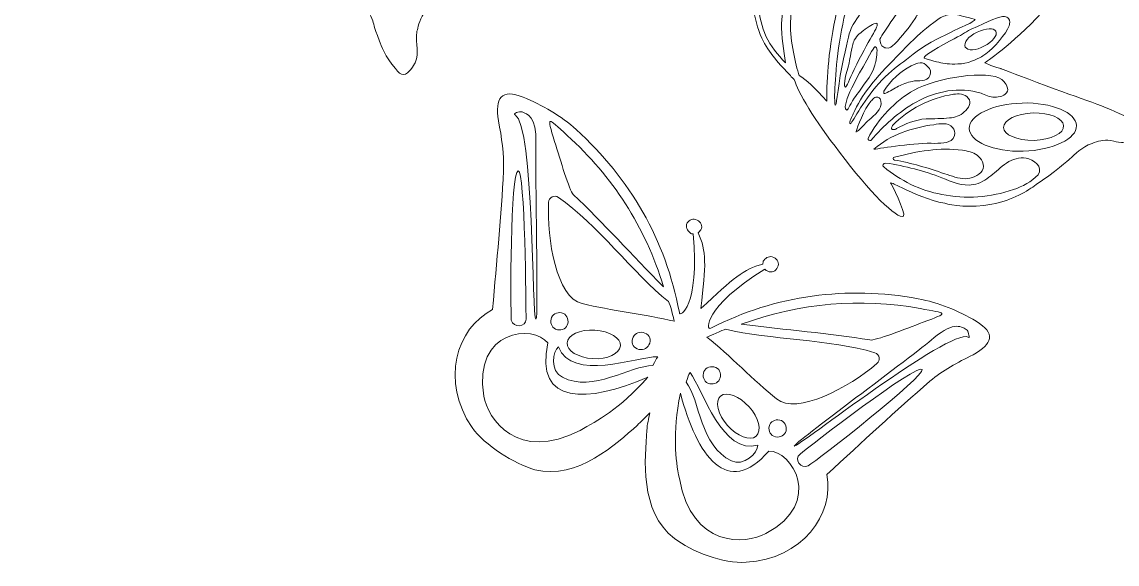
# Model space of a CAD drawing. Extents: x 26 to 586, y 226 to 583.
# Drawn here: x 51.2 to 162.7, y 295.7 to 350.9 of the extents above; entities that cross this region are included whole.
import ezdxf

# ---------------------------------------------------------------- set-up
doc = ezdxf.new("R2010")
doc.units = 0
doc.header["$MEASUREMENT"] = 0
doc.layers.add('Layer 1', color=7, linetype='Continuous')

msp = doc.modelspace()

# ---------------------------------------------------------------- linework, layer by layer
at = {"layer": 'Layer 1', "lineweight": 0}
for points, knots in [([(114.83, 422.34), (114.33, 423.14), (113.93, 423.24), (113.73, 423.24), (113.53, 423.24), (113.13, 423.24), (112.53, 422.54), (111.73, 421.64), (111.33, 420.74), (111.23, 420.34), (110.83, 419.34), (109.93, 418.44), (108.03, 416.74), (106.23, 415.14), (104.93, 414.34), (104.03, 413.74), (100.83, 411.34), (99.53, 407.84), (98.03, 403.64), (96.63, 399.74), (96.33, 396.54), (96.03, 393.44), (95.63, 389.14), (95.43, 386.94), (95.93, 385.24), (96.03, 385.04), (96.33, 384.14), (96.03, 384.04), (95.83, 383.94), (95.03, 384.54), (94.63, 385.24), (94.03, 386.14), (94.23, 386.64), (93.63, 387.24), (93.53, 387.34), (93.33, 387.54), (93.23, 387.64), (92.93, 388.54), (92.53, 389.44), (92.23, 390.44), (91.93, 391.14), (91.73, 391.84), (91.53, 392.34), (91.03, 393.84), (90.53, 395.44), (90.23, 397.04), (90.03, 398.04), (90.03, 398.84), (90.23, 399.24), (90.43, 399.14), (90.73, 399.14), (90.93, 399.24), (91.33, 399.44), (91.53, 399.94), (91.43, 400.24), (91.23, 400.64), (90.83, 400.74), (90.33, 400.54), (90.33, 400.54), (90.33, 400.54), (90.33, 400.54), (88.83, 399.94), (89.23, 397.64), (89.33, 396.84), (89.63, 395.14), (90.03, 393.54), (90.63, 391.94), (90.83, 391.34), (91.13, 390.74), (91.33, 389.94), (91.33, 389.84), (91.43, 389.74), (91.43, 389.54), (91.33, 389.64), (91.23, 389.74), (91.23, 389.84), (90.73, 390.44), (90.33, 391.04), (89.93, 391.44), (88.83, 392.74), (87.63, 393.94), (86.33, 395.04), (85.73, 395.54), (83.93, 397.14), (82.63, 396.04), (82.63, 396.04), (82.63, 396.04), (82.63, 396.04), (82.23, 395.74), (82.13, 395.34), (82.33, 394.94), (82.53, 394.54), (83.03, 394.54), (83.43, 394.84), (83.63, 395.04), (83.83, 395.24), (83.83, 395.44), (84.33, 395.34), (84.93, 394.94), (85.73, 394.34), (86.93, 393.24), (88.13, 392.14), (89.23, 390.84), (89.63, 390.34), (90.03, 389.84), (90.53, 389.24), (91.13, 388.44), (91.83, 387.64), (92.43, 386.94), (92.43, 386.74), (92.43, 386.54), (92.53, 386.34), (92.73, 385.54), (93.33, 385.44), (93.73, 384.44), (94.13, 383.74), (94.23, 382.74), (94.03, 382.64), (93.83, 382.54), (93.23, 383.24), (93.03, 383.34), (91.83, 384.74), (89.83, 385.64), (85.93, 387.44), (83.13, 388.74), (80.23, 390.14), (76.13, 390.84), (71.73, 391.64), (68.03, 392.44), (64.43, 390.84), (63.43, 390.44), (62.13, 389.64), (59.83, 388.94), (57.43, 388.14), (56.23, 387.84), (55.13, 388.04), (54.73, 388.14), (53.73, 388.34), (52.63, 388.04), (51.73, 387.84), (51.53, 387.54), (51.43, 387.34), (51.33, 387.14), (51.23, 386.74), (51.63, 385.94), (52.43, 384.44), (53.83, 383.74), (54.43, 383.44), (54.93, 383.14), (56.33, 382.24), (59.13, 380.24), (60.03, 379.64), (62.23, 378.04), (64.33, 375.74), (66.03, 373.84), (65.73, 373.64), (68.53, 370.04), (70.13, 368.04), (70.93, 367.24), (71.93, 366.54), (73.13, 365.64), (74.13, 364.94), (75.63, 364.64), (77.33, 364.34), (78.73, 364.74), (79.03, 364.14), (79.23, 363.84), (79.03, 363.54), (78.83, 362.84), (78.83, 362.74), (78.13, 360.74), (78.53, 359.24), (78.93, 357.74), (80.33, 356.74), (81.33, 356.04), (82.73, 355.04), (83.03, 355.54), (84.23, 354.64), (85.83, 353.44), (86.63, 351.74), (86.83, 351.24), (87.13, 350.54), (86.93, 350.64), (87.63, 348.94), (87.73, 348.54), (88.23, 347.34), (89.23, 346.14), (89.53, 345.74), (89.83, 345.54), (90.03, 345.54), (90.63, 345.54), (91.13, 346.54), (91.23, 346.74), (91.73, 347.84), (91.23, 348.44), (91.43, 349.94), (91.53, 350.24), (91.63, 351.04), (92.13, 351.74), (92.83, 352.84), (93.73, 353.04), (94.93, 353.94), (95.23, 354.14), (96.53, 355.14), (97.53, 356.44), (98.93, 358.44), (99.13, 360.54), (99.23, 362.04), (99.33, 363.44), (99.23, 364.44), (98.93, 366.24), (98.03, 372.34), (97.13, 376.04), (97.43, 376.14), (97.53, 376.14), (97.93, 375.44), (98.63, 374.04), (99.13, 373.04), (99.53, 372.34), (100.33, 371.34), (100.73, 370.84), (101.03, 370.44), (101.43, 370.14), (101.93, 369.84), (102.63, 369.44), (102.83, 369.54), (102.83, 369.54), (102.83, 369.54), (102.83, 369.54), (102.83, 369.54), (102.83, 369.54), (102.83, 369.54), (103.03, 369.64), (103.13, 370.54), (103.03, 371.04), (103.03, 371.54), (102.83, 372.04), (102.63, 372.64), (102.13, 373.74), (101.73, 374.44), (101.13, 375.44), (100.33, 376.84), (99.93, 377.54), (99.93, 377.54), (100.23, 377.74), (102.93, 375.14), (107.73, 371.24), (109.13, 370.14), (109.93, 369.54), (111.13, 368.94), (112.43, 368.24), (114.43, 367.34), (116.83, 367.54), (118.53, 367.74), (120.03, 368.34), (120.33, 368.54), (121.73, 369.14), (122.33, 369.74), (123.63, 369.84), (124.53, 369.84), (125.33, 369.64), (125.53, 369.54), (126.93, 369.04), (127.13, 368.34), (128.43, 368.14), (128.63, 368.14), (129.73, 367.94), (130.03, 368.54), (130.13, 368.74), (130.13, 369.04), (129.93, 369.54), (129.43, 371.04), (128.53, 372.04), (128.33, 372.34), (127.23, 373.74), (127.23, 373.54), (126.73, 374.14), (126.43, 374.64), (125.33, 376.14), (125.13, 378.14), (124.93, 379.64), (125.43, 379.64), (125.33, 381.34), (125.23, 382.64), (125.13, 384.24), (124.03, 385.34), (122.93, 386.44), (120.83, 386.94), (120.73, 386.94), (120.03, 387.14), (119.63, 387.04), (119.43, 387.44), (119.03, 388.04), (120.13, 389.04), (120.73, 390.64), (121.23, 392.04), (121.13, 393.34), (120.93, 394.84), (120.83, 396.04), (120.53, 397.14), (119.63, 399.54), (118.03, 403.74), (117.63, 403.64), (116.83, 406.04), (115.83, 409.04), (115.63, 411.74), (115.53, 412.84), (115.33, 416.24), (115.13, 417.84), (115.23, 418.54), (115.63, 419.34), (115.73, 420.94), (114.83, 422.34)], [0, 0, 0, 0, 1, 1, 1, 2, 2, 2, 3, 3, 3, 4, 4, 4, 5, 5, 5, 6, 6, 6, 7, 7, 7, 8, 8, 8, 9, 9, 9, 10, 10, 10, 11, 11, 11, 12, 12, 12, 13, 13, 13, 14, 14, 14, 15, 15, 15, 16, 16, 16, 17, 17, 17, 18, 18, 18, 19, 19, 19, 20, 20, 20, 21, 21, 21, 22, 22, 22, 23, 23, 23, 24, 24, 24, 25, 25, 25, 26, 26, 26, 27, 27, 27, 28, 28, 28, 29, 29, 29, 30, 30, 30, 31, 31, 31, 32, 32, 32, 33, 33, 33, 34, 34, 34, 35, 35, 35, 36, 36, 36, 37, 37, 37, 38, 38, 38, 39, 39, 39, 40, 40, 40, 41, 41, 41, 42, 42, 42, 43, 43, 43, 44, 44, 44, 45, 45, 45, 46, 46, 46, 47, 47, 47, 48, 48, 48, 49, 49, 49, 50, 50, 50, 51, 51, 51, 52, 52, 52, 53, 53, 53, 54, 54, 54, 55, 55, 55, 56, 56, 56, 57, 57, 57, 58, 58, 58, 59, 59, 59, 60, 60, 60, 61, 61, 61, 62, 62, 62, 63, 63, 63, 64, 64, 64, 65, 65, 65, 66, 66, 66, 67, 67, 67, 68, 68, 68, 69, 69, 69, 70, 70, 70, 71, 71, 71, 72, 72, 72, 73, 73, 73, 74, 74, 74, 75, 75, 75, 76, 76, 76, 77, 77, 77, 78, 78, 78, 79, 79, 79, 80, 80, 80, 81, 81, 81, 82, 82, 82, 83, 83, 83, 84, 84, 84, 85, 85, 85, 86, 86, 86, 87, 87, 87, 88, 88, 88, 89, 89, 89, 90, 90, 90, 91, 91, 91, 92, 92, 92, 93, 93, 93, 94, 94, 94, 95, 95, 95, 96, 96, 96, 97, 97, 97, 98, 98, 98, 99, 99, 99, 100, 100, 100, 101, 101, 101, 102, 102, 102, 103, 103, 103, 104, 104, 104, 104]), ([(126.53, 349.24), (127.23, 347.74), (128.33, 346.54), (129.43, 345.44), (129.53, 345.24), (129.73, 345.14), (129.83, 345.04), (129.83, 345.04), (129.83, 345.04), (129.83, 345.04), (129.83, 345.04), (129.83, 345.04), (129.83, 345.04), (129.83, 345.04), (129.83, 345.04), (129.83, 345.04), (129.83, 345.04), (129.83, 345.04), (129.83, 345.04), (130.13, 343.84), (131.93, 340.84), (134.43, 337.64), (137.43, 333.64), (140.33, 330.74), (140.93, 331.14), (141.23, 331.44), (139.63, 334.54), (139.63, 334.54), (139.93, 334.44), (140.33, 334.24), (140.73, 334.04), (142.03, 333.44), (143.53, 332.74), (145.13, 332.44), (145.83, 332.24), (147.73, 331.94), (149.93, 332.34), (152.03, 332.74), (153.63, 333.74), (154.43, 334.34), (156.23, 335.54), (157.83, 336.94), (157.83, 336.94), (158.43, 337.44), (159.03, 338.14), (160.13, 338.54), (160.73, 338.74), (161.23, 338.94), (162.03, 338.84), (162.53, 338.74), (162.63, 338.64), (163.13, 338.64), (163.43, 338.64), (164.03, 338.64), (164.43, 339.24), (164.73, 339.64), (164.73, 340.24), (164.43, 340.64), (164.23, 340.94), (163.93, 341.14), (163.83, 341.14), (161.23, 342.44), (159.63, 342.84), (154.53, 344.74), (152.13, 345.64), (150.83, 346.14), (150.83, 346.14), (149.73, 346.44), (149.23, 346.74), (149.23, 346.74), (149.23, 346.74), (151.93, 348.54), (155.03, 351.84), (156.83, 353.64), (157.53, 355.04), (157.83, 355.64), (158.73, 357.44), (159.03, 359.04), (159.13, 359.54), (159.23, 360.34), (159.33, 361.44), (159.23, 362.74), (159.13, 363.54), (158.93, 364.34), (158.43, 365.94), (158.13, 367.04), (157.93, 367.44), (157.23, 369.64), (156.43, 372.14), (156.43, 372.44), (156.33, 372.94), (156.13, 374.34), (156.73, 376.84), (156.73, 377.54), (156.73, 378.14), (156.73, 378.84), (156.33, 379.34), (156.23, 379.44), (155.93, 379.74), (154.83, 379.74), (153.73, 379.74), (152.73, 379.44), (151.53, 378.84), (150.13, 378.14), (149.23, 377.34), (148.83, 376.94), (146.33, 374.74), (144.63, 372.64), (144.63, 372.54), (142.63, 369.94), (140.13, 366.74), (137.73, 361.74), (136.63, 359.54), (135.13, 356.34), (134.13, 351.84), (133.33, 348.34), (133.13, 345.24), (133.13, 342.84), (131.93, 344.14), (131.03, 345.04), (130.33, 345.44), (130.33, 345.44), (130.33, 345.44), (130.33, 345.44), (130.33, 345.44), (130.33, 345.44), (130.33, 345.44), (130.33, 345.44), (130.33, 345.44), (130.33, 345.44), (130.33, 345.44), (130.33, 345.44), (130.33, 345.44), (129.93, 346.54), (129.43, 348.94), (129.43, 350.74), (129.43, 352.64), (130.13, 354.04), (130.63, 354.94), (130.73, 355.14), (130.63, 355.44), (130.43, 355.54), (130.23, 355.64), (129.93, 355.54), (129.83, 355.34), (129.23, 354.34), (128.63, 352.74), (128.53, 350.74), (128.53, 349.44), (128.73, 347.94), (128.93, 346.74), (128.13, 347.54), (127.43, 348.44), (126.93, 349.44), (126.13, 351.34), (125.93, 353.44), (126.33, 355.64), (126.33, 355.84), (126.23, 356.14), (126.03, 356.14), (125.83, 356.14), (125.53, 356.04), (125.53, 355.84), (125.43, 353.54), (125.63, 351.24), (126.53, 349.24)], [0, 0, 0, 0, 1, 1, 1, 2, 2, 2, 3, 3, 3, 4, 4, 4, 5, 5, 5, 6, 6, 6, 7, 7, 7, 8, 8, 8, 9, 9, 9, 10, 10, 10, 11, 11, 11, 12, 12, 12, 13, 13, 13, 14, 14, 14, 15, 15, 15, 16, 16, 16, 17, 17, 17, 18, 18, 18, 19, 19, 19, 20, 20, 20, 21, 21, 21, 22, 22, 22, 23, 23, 23, 24, 24, 24, 25, 25, 25, 26, 26, 26, 27, 27, 27, 28, 28, 28, 29, 29, 29, 30, 30, 30, 31, 31, 31, 32, 32, 32, 33, 33, 33, 34, 34, 34, 35, 35, 35, 36, 36, 36, 37, 37, 37, 38, 38, 38, 39, 39, 39, 40, 40, 40, 41, 41, 41, 42, 42, 42, 43, 43, 43, 44, 44, 44, 45, 45, 45, 46, 46, 46, 47, 47, 47, 48, 48, 48, 49, 49, 49, 50, 50, 50, 51, 51, 51, 52, 52, 52, 53, 53, 53, 54, 54, 54, 55, 55, 55, 55]), ([(134.33, 348.24), (134.73, 351.44), (135.93, 355.14), (136.13, 355.24), (136.23, 355.34), (136.33, 355.04), (136.53, 354.54), (136.63, 354.24), (136.83, 353.64), (136.83, 352.84), (136.83, 351.94), (136.33, 351.44), (135.83, 350.64), (135.33, 349.74), (135.33, 349.24), (134.83, 347.14), (134.33, 344.84), (134.13, 342.44), (134.03, 342.44), (133.83, 342.44), (133.93, 345.14), (134.33, 348.24)], [0, 0, 0, 0, 1, 1, 1, 2, 2, 2, 3, 3, 3, 4, 4, 4, 5, 5, 5, 6, 6, 6, 7, 7, 7, 7]), ([(139.03, 349.94), (140.13, 351.64), (141.33, 353.24), (142.73, 354.64), (142.83, 354.74), (142.93, 354.84), (143.13, 354.84), (143.33, 354.74), (143.33, 354.54), (143.23, 354.34), (143.13, 353.74), (143.03, 353.14), (142.83, 352.64), (142.73, 352.14), (142.33, 351.64), (142.13, 351.24), (141.53, 350.34), (140.83, 349.44), (140.03, 348.64), (139.83, 348.44), (139.53, 348.14), (139.13, 348.24), (139.03, 348.24), (139.03, 348.24), (138.93, 348.34), (138.63, 348.44), (138.53, 348.84), (138.53, 349.14), (138.63, 349.34), (138.83, 349.64), (139.03, 349.94)], [0, 0, 0, 0, 1, 1, 1, 2, 2, 2, 3, 3, 3, 4, 4, 4, 5, 5, 5, 6, 6, 6, 7, 7, 7, 8, 8, 8, 9, 9, 9, 10, 10, 10, 10]), ([(135.83, 341.54), (136.63, 343.44), (138.13, 345.24), (140.23, 347.34), (140.93, 348.04), (141.23, 348.44), (141.93, 349.04), (142.43, 349.54), (143.33, 350.34), (144.43, 351.14), (144.83, 351.44), (145.23, 351.54), (145.63, 351.64), (146.03, 351.74), (146.43, 351.64), (147.03, 351.44), (147.73, 351.34), (148.23, 351.14), (148.23, 351.14), (148.23, 351.04), (147.73, 350.74), (147.43, 350.64), (147.03, 350.44), (145.33, 349.64), (144.33, 349.14), (142.73, 348.34), (141.73, 347.44), (140.93, 346.84), (140.13, 346.24), (139.33, 345.64), (138.43, 344.64), (136.73, 342.74), (135.63, 340.44), (135.53, 340.54), (135.33, 340.64), (135.73, 341.34), (135.83, 341.54)], [0, 0, 0, 0, 1, 1, 1, 2, 2, 2, 3, 3, 3, 4, 4, 4, 5, 5, 5, 6, 6, 6, 7, 7, 7, 8, 8, 8, 9, 9, 9, 10, 10, 10, 11, 11, 11, 12, 12, 12, 12]), ([(149.03, 347.44), (148.63, 347.24), (147.83, 346.74), (146.83, 346.64), (145.83, 346.54), (145.33, 346.64), (144.73, 346.74), (144.33, 346.84), (143.03, 347.14), (143.03, 347.24), (143.03, 347.44), (143.83, 347.94), (145.63, 348.94), (147.03, 349.64), (147.03, 349.74), (147.83, 350.14), (149.63, 350.94), (150.73, 351.54), (151.23, 351.44), (151.43, 351.44), (151.53, 351.34), (151.63, 351.24), (151.83, 351.04), (151.73, 350.64), (151.73, 350.64), (151.73, 350.44), (151.53, 350.24), (151.53, 350.14), (151.03, 349.24), (149.73, 347.84), (149.03, 347.44)], [0, 0, 0, 0, 1, 1, 1, 2, 2, 2, 3, 3, 3, 4, 4, 4, 5, 5, 5, 6, 6, 6, 7, 7, 7, 8, 8, 8, 9, 9, 9, 10, 10, 10, 10]), ([(135.33, 346.44), (135.43, 346.74), (135.53, 347.44), (135.73, 348.34), (135.83, 348.74), (135.83, 348.84), (135.93, 349.04), (136.23, 349.54), (136.63, 349.84), (137.03, 350.14), (137.63, 350.54), (138.03, 350.84), (138.23, 350.74), (138.53, 350.54), (137.33, 349.04), (135.93, 346.04), (135.43, 345.04), (135.13, 344.24), (135.03, 344.24), (134.83, 344.34), (134.93, 345.04), (135.33, 346.44)], [0, 0, 0, 0, 1, 1, 1, 2, 2, 2, 3, 3, 3, 4, 4, 4, 5, 5, 5, 6, 6, 6, 7, 7, 7, 7]), ([(147.23, 348.34), (147.03, 348.74), (147.53, 349.44), (148.43, 349.84), (149.33, 350.24), (150.13, 350.34), (150.33, 349.94), (150.53, 349.54), (150.03, 348.84), (149.13, 348.44), (148.33, 347.94), (147.43, 347.94), (147.23, 348.34)], [0, 0, 0, 0, 1, 1, 1, 2, 2, 2, 3, 3, 3, 4, 4, 4, 4]), ([(135.13, 342.84), (135.33, 343.54), (135.83, 344.54), (136.83, 346.34), (137.93, 348.34), (138.03, 348.44), (138.13, 348.34), (138.33, 348.24), (138.23, 347.44), (138.13, 346.84), (138.03, 346.64), (138.03, 346.14), (137.43, 345.24), (136.73, 344.24), (136.23, 343.54), (135.93, 343.14), (135.43, 342.34), (135.23, 341.84), (135.13, 341.94), (134.93, 342.04), (135.03, 342.44), (135.13, 342.84)], [0, 0, 0, 0, 1, 1, 1, 2, 2, 2, 3, 3, 3, 4, 4, 4, 5, 5, 5, 6, 6, 6, 7, 7, 7, 7]), ([(143.43, 346.34), (143.73, 346.14), (143.73, 345.74), (143.63, 345.44), (143.53, 345.14), (143.13, 344.94), (142.83, 344.94), (142.53, 344.84), (142.13, 344.94), (141.83, 344.84), (141.33, 344.74), (140.83, 344.54), (140.43, 344.34), (140.03, 344.14), (139.53, 343.84), (139.13, 343.64), (139.03, 343.64), (138.93, 343.54), (138.93, 343.64), (138.93, 343.64), (138.93, 343.64), (138.93, 343.64), (138.93, 343.74), (138.93, 343.74), (138.93, 343.84), (139.63, 344.94), (140.63, 345.84), (141.73, 346.44), (142.03, 346.54), (142.33, 346.74), (142.63, 346.74), (142.93, 346.74), (143.13, 346.64), (143.43, 346.34)], [0, 0, 0, 0, 1, 1, 1, 2, 2, 2, 3, 3, 3, 4, 4, 4, 5, 5, 5, 6, 6, 6, 7, 7, 7, 8, 8, 8, 9, 9, 9, 10, 10, 10, 11, 11, 11, 11]), ([(137.33, 339.04), (137.83, 340.04), (138.53, 340.94), (139.33, 341.84), (140.13, 342.64), (141.03, 343.44), (142.03, 343.94), (144.23, 345.24), (149.63, 346.04), (150.93, 345.04), (151.23, 344.84), (151.63, 344.24), (151.53, 343.84), (151.33, 343.34), (150.63, 343.24), (150.23, 343.24), (149.73, 343.24), (149.23, 343.44), (148.83, 343.64), (146.63, 344.34), (144.23, 343.84), (142.23, 342.74), (140.43, 341.74), (138.93, 340.34), (137.63, 338.84), (137.43, 338.84), (137.33, 338.84), (137.33, 339.04)], [0, 0, 0, 0, 1, 1, 1, 2, 2, 2, 3, 3, 3, 4, 4, 4, 5, 5, 5, 6, 6, 6, 7, 7, 7, 8, 8, 8, 9, 9, 9, 9]), ([(148.33, 320.44), (146.53, 321.54), (144.53, 322.34), (142.43, 322.74), (135.13, 324.04), (128.03, 323.14), (121.33, 319.74), (120.83, 319.44), (120.53, 321.84), (126.83, 325.74), (126.93, 325.64), (127.03, 325.54), (127.13, 325.54), (127.53, 325.34), (127.93, 325.54), (128.13, 325.94), (128.33, 326.34), (128.13, 326.74), (127.73, 326.94), (127.33, 327.14), (126.93, 326.94), (126.73, 326.64), (126.63, 326.54), (126.63, 326.34), (126.63, 326.24), (124.63, 325.74), (123.63, 324.84), (120.33, 321.74), (120.83, 326.24), (120.93, 327.54), (120.03, 329.44), (120.13, 329.54), (120.23, 329.64), (120.33, 329.74), (120.53, 330.14), (120.33, 330.54), (119.93, 330.74), (119.53, 330.94), (119.13, 330.74), (118.93, 330.44), (118.73, 330.04), (118.93, 329.64), (119.23, 329.44), (119.33, 329.34), (119.43, 329.34), (119.53, 329.34), (120.23, 321.94), (118.13, 320.74), (118.13, 321.34), (116.73, 328.74), (113.13, 334.94), (107.63, 339.94), (106.13, 341.34), (104.13, 342.44), (102.23, 343.24), (100.03, 344.14), (99.33, 343.14), (99.73, 340.84), (100.03, 339.14), (100.33, 337.44), (100.23, 335.74), (100.03, 331.14), (99.53, 326.64), (99.13, 321.64), (95.43, 319.74), (93.83, 314.34), (97.03, 309.64), (98.33, 307.84), (101.33, 305.94), (103.43, 305.34), (107.83, 304.24), (111.73, 308.04), (113.83, 309.84), (114.23, 310.24), (114.73, 310.74), (115.13, 311.14), (115.03, 310.54), (114.83, 309.94), (114.83, 309.34), (114.63, 306.54), (114.03, 301.14), (117.63, 298.34), (119.33, 297.04), (122.63, 295.74), (124.93, 295.94), (130.63, 296.24), (133.93, 300.84), (133.13, 304.84), (136.83, 308.24), (140.13, 311.34), (143.63, 314.34), (144.93, 315.44), (146.43, 316.24), (148.03, 317.04), (150.03, 318.14), (150.33, 319.24), (148.33, 320.44)], [0, 0, 0, 0, 1, 1, 1, 2, 2, 2, 3, 3, 3, 4, 4, 4, 5, 5, 5, 6, 6, 6, 7, 7, 7, 8, 8, 8, 9, 9, 9, 10, 10, 10, 11, 11, 11, 12, 12, 12, 13, 13, 13, 14, 14, 14, 15, 15, 15, 16, 16, 16, 17, 17, 17, 18, 18, 18, 19, 19, 19, 20, 20, 20, 21, 21, 21, 22, 22, 22, 23, 23, 23, 24, 24, 24, 25, 25, 25, 26, 26, 26, 27, 27, 27, 28, 28, 28, 29, 29, 29, 30, 30, 30, 31, 31, 31, 32, 32, 32, 32]), ([(147.13, 341.74), (146.73, 341.34), (146.13, 341.14), (145.63, 341.14), (144.83, 341.04), (144.03, 341.04), (143.23, 341.04), (142.13, 340.94), (141.13, 340.54), (140.23, 340.04), (140.13, 339.94), (140.03, 339.94), (139.93, 339.94), (139.83, 339.94), (139.73, 339.94), (139.73, 340.04), (139.73, 340.04), (139.73, 340.04), (139.73, 340.04), (139.73, 340.14), (139.73, 340.24), (139.83, 340.34), (141.43, 342.04), (143.63, 343.14), (146.03, 343.54), (146.33, 343.54), (146.53, 343.64), (146.83, 343.54), (147.13, 343.44), (147.33, 343.44), (147.53, 343.14), (147.93, 342.64), (147.53, 342.14), (147.13, 341.74)], [0, 0, 0, 0, 1, 1, 1, 2, 2, 2, 3, 3, 3, 4, 4, 4, 5, 5, 5, 6, 6, 6, 7, 7, 7, 8, 8, 8, 9, 9, 9, 10, 10, 10, 11, 11, 11, 11]), ([(136.13, 339.74), (136.23, 340.14), (136.93, 342.04), (137.63, 342.84), (137.73, 342.94), (137.83, 343.04), (137.93, 343.14), (138.03, 343.24), (138.23, 343.24), (138.33, 343.24), (138.53, 343.14), (138.63, 343.04), (138.63, 342.84), (138.83, 342.04), (137.93, 341.34), (137.43, 340.94), (137.03, 340.64), (136.43, 339.74), (136.13, 339.74), (136.13, 339.64), (136.13, 339.64), (136.13, 339.74)], [0, 0, 0, 0, 1, 1, 1, 2, 2, 2, 3, 3, 3, 4, 4, 4, 5, 5, 5, 6, 6, 6, 7, 7, 7, 7]), ([(153.13, 337.74), (150.13, 337.64), (147.63, 338.74), (147.63, 340.04), (147.63, 341.44), (150.03, 342.54), (153.03, 342.64), (156.03, 342.74), (158.53, 341.64), (158.53, 340.34), (158.63, 339.04), (156.13, 337.84), (153.13, 337.74)], [0, 0, 0, 0, 1, 1, 1, 2, 2, 2, 3, 3, 3, 4, 4, 4, 4]), ([(101.43, 341.44), (101.13, 341.54), (101.83, 341.84), (102.13, 341.74), (102.63, 341.54), (103.63, 341.34), (103.53, 338.54), (103.43, 335.74), (103.83, 320.64), (103.53, 320.64), (103.13, 320.64), (103.33, 340.44), (101.43, 341.44)], [0, 0, 0, 0, 1, 1, 1, 2, 2, 2, 3, 3, 3, 4, 4, 4, 4]), ([(106.73, 339.34), (111.33, 335.14), (114.63, 330.14), (116.53, 323.94), (113.23, 327.24), (110.43, 330.44), (107.33, 333.34), (106.93, 333.74), (106.03, 336.84), (105.43, 338.74), (104.63, 341.44), (104.63, 341.24), (106.73, 339.34)], [0, 0, 0, 0, 1, 1, 1, 2, 2, 2, 3, 3, 3, 4, 4, 4, 4]), ([(151.13, 340.14), (151.13, 340.94), (152.43, 341.54), (154.13, 341.64), (155.83, 341.64), (157.13, 341.14), (157.23, 340.34), (157.33, 339.54), (155.93, 338.94), (154.23, 338.84), (152.43, 338.84), (151.13, 339.44), (151.13, 340.14)], [0, 0, 0, 0, 1, 1, 1, 2, 2, 2, 3, 3, 3, 4, 4, 4, 4]), ([(137.93, 337.94), (139.63, 339.44), (141.83, 340.14), (144.03, 340.44), (144.33, 340.54), (144.73, 340.54), (145.03, 340.54), (145.33, 340.54), (145.73, 340.44), (145.93, 340.14), (146.13, 339.94), (146.23, 339.64), (146.13, 339.34), (146.03, 338.84), (145.63, 338.74), (145.33, 338.64), (144.93, 338.54), (144.53, 338.54), (144.13, 338.54), (142.23, 338.64), (138.63, 338.04), (137.93, 337.94), (137.93, 337.94), (137.93, 337.94), (137.93, 337.94)], [0, 0, 0, 0, 1, 1, 1, 2, 2, 2, 3, 3, 3, 4, 4, 4, 5, 5, 5, 6, 6, 6, 7, 7, 7, 8, 8, 8, 8]), ([(146.93, 337.84), (147.43, 337.74), (148.03, 337.64), (148.43, 337.34), (148.83, 337.04), (149.33, 336.34), (148.93, 335.74), (148.63, 335.24), (147.83, 334.94), (147.23, 334.94), (146.53, 334.94), (145.83, 335.24), (145.13, 335.44), (143.43, 336.04), (141.73, 336.54), (140.03, 336.84), (139.83, 336.84), (139.83, 337.14), (140.03, 337.14), (142.33, 337.74), (144.63, 338.14), (146.93, 337.84)], [0, 0, 0, 0, 1, 1, 1, 2, 2, 2, 3, 3, 3, 4, 4, 4, 5, 5, 5, 6, 6, 6, 7, 7, 7, 7]), ([(139.13, 336.54), (141.13, 336.24), (143.03, 335.74), (144.83, 335.04), (145.83, 334.64), (146.93, 334.14), (148.03, 334.34), (148.73, 334.44), (149.33, 334.84), (149.83, 335.24), (150.33, 335.64), (150.83, 336.14), (151.43, 336.54), (152.03, 336.94), (152.73, 337.14), (153.43, 337.04), (154.13, 336.94), (155.23, 336.14), (154.63, 335.34), (154.03, 334.64), (153.03, 334.14), (152.13, 333.84), (149.83, 333.04), (147.23, 332.84), (144.83, 333.34), (142.63, 333.74), (140.63, 334.74), (138.93, 336.14), (138.73, 336.24), (138.93, 336.54), (139.13, 336.54)], [0, 0, 0, 0, 1, 1, 1, 2, 2, 2, 3, 3, 3, 4, 4, 4, 5, 5, 5, 6, 6, 6, 7, 7, 7, 8, 8, 8, 9, 9, 9, 10, 10, 10, 10]), ([(101.73, 335.74), (102.43, 335.84), (102.53, 321.74), (102.53, 320.64), (102.53, 319.84), (101.23, 319.74), (101.03, 320.54), (100.93, 321.54), (100.93, 335.64), (101.73, 335.74)], [0, 0, 0, 0, 1, 1, 1, 2, 2, 2, 3, 3, 3, 3]), ([(117.63, 320.44), (114.73, 321.14), (111.13, 321.54), (108.23, 322.24), (105.63, 322.84), (104.63, 328.84), (104.83, 332.54), (104.83, 333.04), (105.43, 333.34), (105.83, 333.04), (109.73, 330.34), (113.43, 325.34), (117.03, 322.44), (117.23, 322.14), (117.53, 320.74), (117.63, 320.44)], [0, 0, 0, 0, 1, 1, 1, 2, 2, 2, 3, 3, 3, 4, 4, 4, 5, 5, 5, 5]), ([(142.63, 321.74), (145.43, 321.24), (145.63, 321.34), (142.93, 320.34), (141.13, 319.64), (138.03, 318.44), (137.53, 318.54), (133.33, 319.24), (129.03, 319.54), (124.43, 320.14), (130.53, 322.34), (136.53, 322.84), (142.63, 321.74)], [0, 0, 0, 0, 1, 1, 1, 2, 2, 2, 3, 3, 3, 4, 4, 4, 4]), ([(106.73, 320.04), (106.53, 319.64), (106.03, 319.44), (105.53, 319.64), (105.13, 319.84), (104.93, 320.34), (105.13, 320.84), (105.33, 321.24), (105.83, 321.44), (106.33, 321.24), (106.73, 321.04), (106.93, 320.44), (106.73, 320.04)], [0, 0, 0, 0, 1, 1, 1, 2, 2, 2, 3, 3, 3, 4, 4, 4, 4]), ([(108.03, 309.34), (101.63, 306.04), (98.63, 310.54), (98.23, 312.84), (97.13, 319.64), (103.33, 320.14), (104.73, 318.24), (103.43, 311.84), (108.73, 312.14), (114.93, 314.74), (111.93, 311.44), (109.83, 310.34), (108.03, 309.34)], [0, 0, 0, 0, 1, 1, 1, 2, 2, 2, 3, 3, 3, 4, 4, 4, 4]), ([(147.53, 318.84), (145.63, 319.74), (130.03, 307.54), (129.83, 307.74), (129.63, 307.94), (141.93, 316.94), (144.03, 318.74), (146.13, 320.54), (146.93, 319.84), (147.43, 319.54), (147.53, 319.34), (147.73, 318.64), (147.53, 318.84)], [0, 0, 0, 0, 1, 1, 1, 2, 2, 2, 3, 3, 3, 4, 4, 4, 4]), ([(109.33, 316.64), (107.83, 316.74), (106.63, 317.44), (106.73, 318.24), (106.73, 319.04), (108.03, 319.64), (109.53, 319.54), (111.03, 319.44), (112.23, 318.74), (112.13, 317.94), (112.03, 317.14), (110.83, 316.54), (109.33, 316.64)], [0, 0, 0, 0, 1, 1, 1, 2, 2, 2, 3, 3, 3, 4, 4, 4, 4]), ([(115.03, 318.04), (114.83, 317.64), (114.33, 317.44), (113.83, 317.64), (113.33, 317.84), (113.23, 318.34), (113.43, 318.84), (113.63, 319.24), (114.13, 319.44), (114.63, 319.24), (115.13, 319.04), (115.33, 318.54), (115.03, 318.04)], [0, 0, 0, 0, 1, 1, 1, 2, 2, 2, 3, 3, 3, 4, 4, 4, 4]), ([(122.83, 319.64), (127.33, 318.54), (133.43, 318.64), (138.03, 317.24), (138.53, 317.04), (138.63, 316.44), (138.23, 316.14), (135.43, 313.74), (130.03, 310.84), (128.03, 312.54), (125.73, 314.34), (123.23, 317.04), (120.93, 318.84), (121.23, 318.94), (122.53, 319.54), (122.83, 319.64)], [0, 0, 0, 0, 1, 1, 1, 2, 2, 2, 3, 3, 3, 4, 4, 4, 5, 5, 5, 5]), ([(115.43, 315.94), (113.13, 315.94), (109.33, 313.14), (106.23, 314.74), (104.93, 315.34), (105.23, 317.44), (105.83, 317.84), (107.23, 314.24), (113.73, 316.84), (115.93, 316.84), (115.73, 316.54), (115.73, 316.44), (115.43, 315.94)], [0, 0, 0, 0, 1, 1, 1, 2, 2, 2, 3, 3, 3, 4, 4, 4, 4]), ([(122.23, 314.54), (122.03, 314.14), (121.53, 313.94), (121.03, 314.14), (120.63, 314.34), (120.43, 314.84), (120.63, 315.34), (120.83, 315.74), (121.33, 315.94), (121.83, 315.74), (122.33, 315.54), (122.43, 314.94), (122.23, 314.54)], [0, 0, 0, 0, 1, 1, 1, 2, 2, 2, 3, 3, 3, 4, 4, 4, 4]), ([(131.23, 305.74), (130.53, 305.34), (129.73, 306.44), (130.43, 306.94), (131.23, 307.64), (142.43, 316.24), (142.83, 315.54), (143.23, 314.94), (132.13, 306.24), (131.23, 305.74)], [0, 0, 0, 0, 1, 1, 1, 2, 2, 2, 3, 3, 3, 3]), ([(119.23, 315.24), (120.53, 313.44), (122.53, 306.74), (126.13, 307.84), (126.13, 307.04), (124.63, 305.64), (123.43, 306.24), (120.23, 307.74), (120.23, 312.44), (118.83, 314.24), (119.03, 314.84), (119.03, 314.94), (119.23, 315.24)], [0, 0, 0, 0, 1, 1, 1, 2, 2, 2, 3, 3, 3, 4, 4, 4, 4]), ([(125.93, 308.74), (125.33, 308.24), (124.03, 308.74), (123.03, 309.84), (122.03, 310.94), (121.73, 312.34), (122.33, 312.84), (122.93, 313.34), (124.23, 312.84), (125.23, 311.74), (126.23, 310.64), (126.53, 309.34), (125.93, 308.74)], [0, 0, 0, 0, 1, 1, 1, 2, 2, 2, 3, 3, 3, 4, 4, 4, 4]), ([(126.93, 298.84), (124.83, 297.74), (119.43, 297.34), (118.13, 304.44), (117.73, 306.44), (117.43, 308.84), (118.23, 313.14), (119.93, 306.74), (123.03, 302.34), (127.23, 307.24), (129.53, 307.34), (132.93, 302.04), (126.93, 298.84)], [0, 0, 0, 0, 1, 1, 1, 2, 2, 2, 3, 3, 3, 4, 4, 4, 4]), ([(128.93, 309.14), (128.73, 308.74), (128.23, 308.54), (127.73, 308.74), (127.33, 308.94), (127.13, 309.44), (127.33, 309.94), (127.53, 310.34), (128.03, 310.54), (128.53, 310.34), (128.93, 310.14), (129.13, 309.54), (128.93, 309.14)], [0, 0, 0, 0, 1, 1, 1, 2, 2, 2, 3, 3, 3, 4, 4, 4, 4])]:
    msp.add_open_spline(points, degree=3, knots=knots, dxfattribs=at)

doc.saveas('drawing.dxf')
